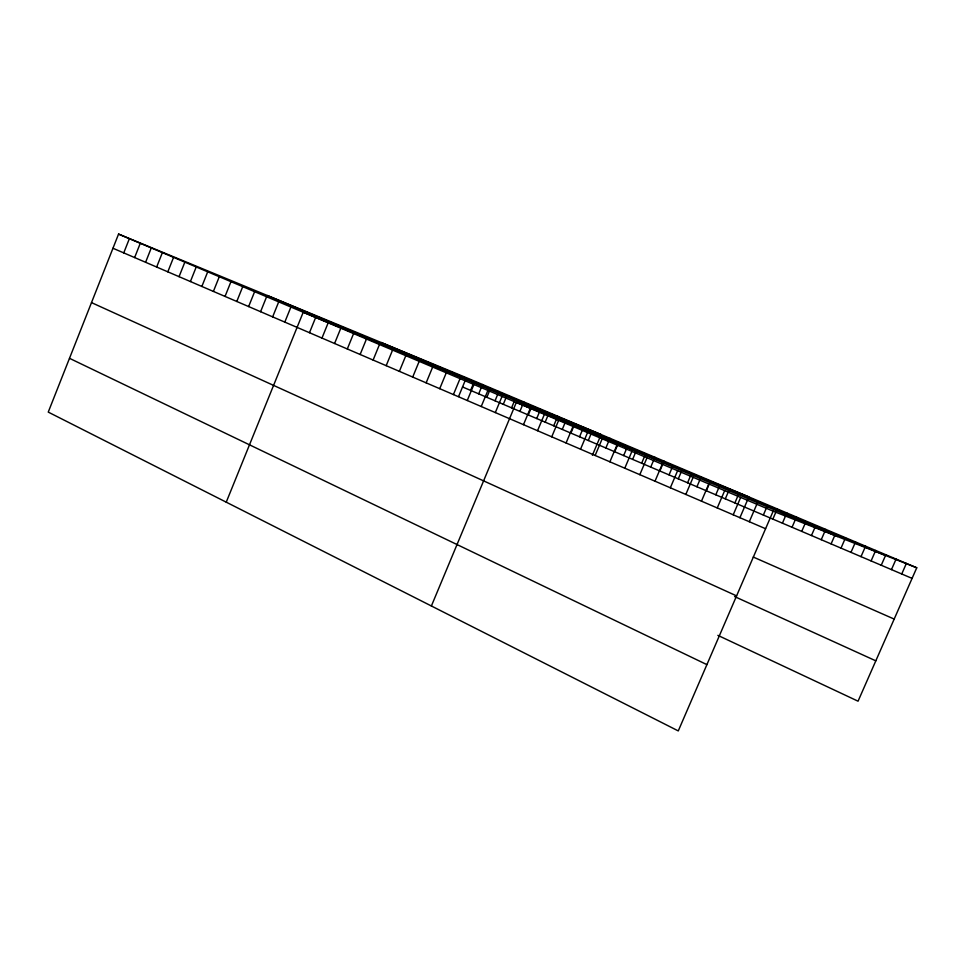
<?xml version="1.0" encoding="UTF-8"?>
<svg xmlns="http://www.w3.org/2000/svg" width="965" height="965" viewBox="0 0 965 965"><rect width="100%" height="100%" fill="white"/><g stroke="black" fill="none" stroke-linecap="round" stroke-linejoin="round"><path stroke-width="1.45" d="M916.75 567.782L466.385 377.689L118.562 234.085L48.25 412.103L678.274 730.915L773.158 511.185L916.75 567.782L858.054 701.193L717.851 635.344M123.749 252.89L129.382 238.657M134.63 257.571L140.287 243.277M145.594 262.287L151.288 247.933M156.656 267.04L162.373 252.637M167.814 271.828L173.567 257.366M179.056 276.666L184.846 262.142M190.407 281.539L196.233 266.955M201.854 286.46L207.704 271.816M213.398 291.418L219.284 276.714M225.038 296.424L230.961 281.659M236.787 301.466L242.734 286.653M248.632 306.556L254.627 291.683M260.586 311.695L266.605 296.75M272.649 316.882L278.704 301.876M284.808 322.105L290.911 307.039M226.244 502.174L303.215 312.25L601.123 434.564L592.401 455.239M309.476 332.708L315.639 317.509M321.972 338.076L328.172 322.817M334.578 343.492L340.826 328.172M347.304 348.968L353.588 333.576M360.138 354.481L366.459 339.029M373.105 360.054L379.462 344.529M386.181 365.675L392.574 350.078M399.377 371.344L405.819 355.687M412.706 377.074L419.184 361.344M426.144 382.852L432.67 367.05M439.726 388.678L446.276 372.816M453.417 394.564L460.028 378.63M458.568 396.555L466.385 377.689M470.594 390.391L473.357 383.756M467.253 400.511L473.899 384.504M478.7 393.841L482.572 384.516M481.221 406.518L487.904 390.427M486.855 397.315L489.629 390.632M495.045 400.801L498.941 391.428M495.31 412.574L502.041 396.422M503.284 404.311L506.082 397.604M511.571 407.845L514.381 401.114M431.391 605.984L516.311 402.465L748.864 496.915M519.906 411.392L523.85 401.947M523.476 424.672L530.292 408.376M528.277 414.962L531.112 408.195M536.709 418.545L539.544 411.766M537.541 430.716L544.393 414.347M545.177 422.151L549.169 412.634M553.705 425.782L557.71 416.229M551.739 436.819L558.639 420.378M562.269 429.425L566.298 419.859M566.069 442.983L573.017 426.458M570.894 433.104L573.777 426.241M579.555 436.795L583.608 427.169M580.532 449.195L587.528 432.61M588.276 440.498L592.341 430.848M595.14 455.468L602.184 438.81M605.863 447.989L609.964 438.291M609.892 461.813L616.973 445.07M614.729 451.765L617.817 444.467M623.655 455.564L626.755 448.255M624.789 468.206L631.906 451.391M632.63 459.388L635.73 452.054M641.653 463.224L644.777 455.878M639.819 474.671L646.996 457.784M650.724 467.096L654.909 457.253M655.006 481.197L662.219 464.225M659.855 470.98L664.053 461.125M669.047 474.889L672.207 467.47M670.337 487.783L677.599 470.739M678.286 478.833L681.459 471.39M687.575 482.79L690.759 475.323M685.813 494.442L693.135 477.313M696.923 486.77L700.12 479.291M701.458 501.161L708.829 483.947M706.332 490.775L709.54 483.272M715.789 494.804L720.083 484.768M717.248 507.952L724.667 490.654M725.306 498.845L729.624 488.797M734.884 502.922L739.214 492.838M733.207 514.803L740.674 497.433M739.902 517.735L747.779 499.448M749.31 521.727L757.187 503.428M763.351 515.057L766.644 507.421M772.856 519.098L777.271 508.905M782.422 523.175L786.849 512.946M792.048 527.264L796.487 517.011M801.722 531.389L805.063 523.681M811.456 535.539L814.81 527.807M821.251 539.7L825.738 529.363M831.094 543.898L835.051 534.827M841.01 548.12L845.545 537.722M850.973 552.366L855.533 541.932M861.009 556.636L865.581 546.178M871.093 560.93L875.689 550.448M881.25 565.249L885.858 554.742M891.467 569.603L896.099 559.061M901.744 573.982L906.388 563.403M381.175 342.503L883.735 554.766M267.365 295.519L837.524 536.552M118.562 234.085L773.158 511.185M462.537 386.965L912.082 578.385M112.965 248.258L765.595 528.724M753.267 557.046L894.181 619.072M91.494 302.612L736.585 595.888M734.594 596.563L875.81 660.832M69.492 358.317L706.899 664.632"/></g></svg>
